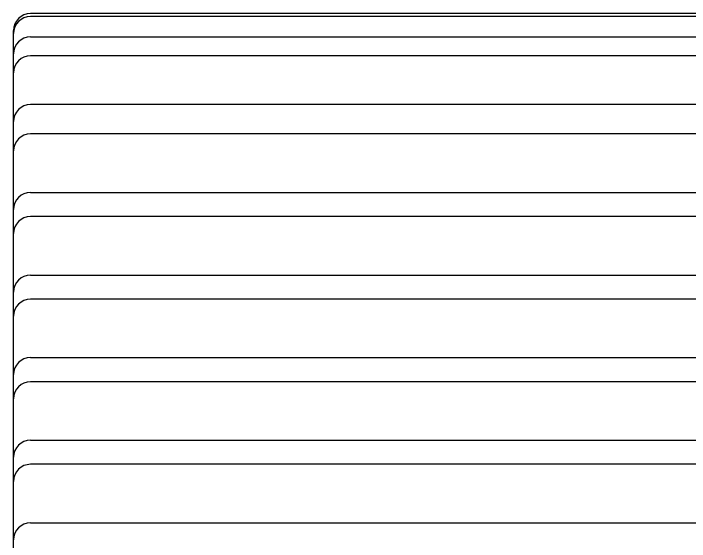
# Model space of a CAD drawing. Header units: millimetres. Extents: x 5064 to 11004, y 3085 to 7285.
# Drawn here: x 6844.3 to 7241.8, y 6432.4 to 6742.7 of the extents above; entities that cross this region are included whole.
import ezdxf

# ---------------------------------------------------------------- set-up
doc = ezdxf.new("R2010")
doc.units = ezdxf.units.MM
doc.header["$LTSCALE"] = 0.3

msp = doc.modelspace()

# ---------------------------------------------------------------- linework, layer by layer
for p, q in [((8634.31, 6742.66), (6854.31, 6742.66)), ((8634.31, 6740.92), (6854.31, 6740.92)), ((6844.31, 6369.49), (6844.31, 6732.66)), ((6854.31, 6729), (8634.31, 6729)), ((8634.31, 6717.88), (6854.31, 6717.88)), ((8634.31, 6689.19), (6854.31, 6689.19)), ((8634.31, 6671.89), (6854.31, 6671.89)), ((6854.31, 6637.54), (8634.31, 6637.54)), ((8634.31, 6623.36), (6854.31, 6623.36)), ((6854.31, 6589), (8634.31, 6589)), ((8634.31, 6574.82), (6854.31, 6574.82)), ((6854.31, 6540.47), (8634.31, 6540.47)), ((8634.31, 6526.29), (6854.31, 6526.29)), ((6854.31, 6491.93), (8634.31, 6491.93)), ((8634.31, 6477.76), (6854.31, 6477.76)), ((6854.31, 6443.4), (8634.31, 6443.4))]:
    msp.add_line(p, q)
for centre in [(6854.31, 6732.66), (6854.31, 6730.92), (6854.31, 6719), (6854.31, 6707.88), (6854.31, 6679.19), (6854.31, 6661.89), (6854.31, 6627.54), (6854.31, 6613.36), (6854.31, 6579), (6854.31, 6564.82), (6854.31, 6530.47), (6854.31, 6516.29), (6854.31, 6481.93), (6854.31, 6467.76), (6854.31, 6433.4)]:
    msp.add_arc(centre, 10, 90, 180)

doc.saveas('drawing.dxf')
